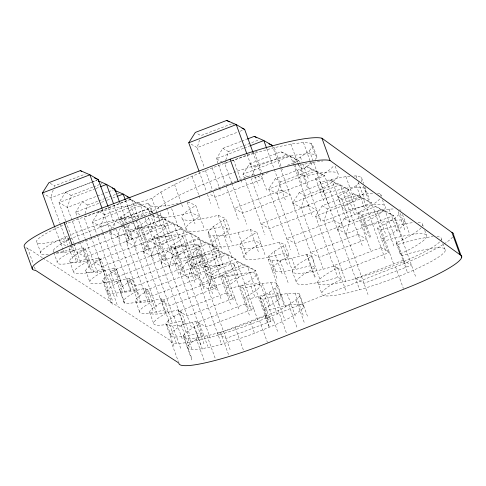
<?xml version="1.0" encoding="UTF-8"?>
<svg xmlns="http://www.w3.org/2000/svg" width="486" height="486" viewBox="0 0 486 486"><rect width="100%" height="100%" fill="white"/><g stroke="black" fill="none" stroke-linecap="round" stroke-linejoin="round"><path stroke-width="0.36" stroke-dasharray="2.43 1.82" d="M276.2 281.437L268.138 259.166L268.855 256.049L274.049 251.475L285.185 244.841L289.213 255.97L278.077 262.604L272.883 267.179L272.166 270.295L275.975 271.747L284.055 271.437L295.853 269.378L311.01 265.581L315.663 267.634L315.195 267.859A69.298 10.121 -19.9 0 0 329.034 279.875L337.77 277.378L341.688 279.104A65.75 9.605 -19.9 0 0 345.862 293.246A65.75 9.605 -19.9 0 0 438.457 257.149A65.75 9.605 -19.9 0 0 402.129 255.545L400.154 253.965L396.126 242.842L403.738 239.185A69.298 10.121 -19.9 0 0 422.17 226.464M400.154 253.965L407.766 250.308A69.298 10.121 -19.9 0 0 393.927 238.292L384.068 241.111L381.443 239.015L389.79 234.799L399.109 229.082L404.303 224.508L405.02 221.391L401.211 219.939L393.131 220.249L381.334 222.309L365.539 226.294L362.307 223.712L372.726 218.153A75.287 10.996 -19.9 0 0 355.272 208.057L345.868 210.572L341.962 207.449L350.357 203.093L360.357 196.678L365.484 191.654L365.399 188.361C351.779 184.844 337.691 190.561 324.369 193.392L319.581 189.564L323.548 187.487A81.071 11.84 -19.9 0 0 307.687 175.495L303.392 176.618L297.651 172.032L304.497 168.247L313.427 161.868L317.461 173.016M53.193 190.069L50.787 197.845L60.021 223.347M54.068 187.244L54.505 185.834L85.19 174.097M92.723 187.171L71.102 195.439L67.39 207.449L89.375 268.187M85.141 213.554L87.759 205.074L98.221 201.07M150.089 213.536L148.291 208.579L135.861 202.741L104.478 214.745L100.76 226.755L102.558 231.713M120.23 228.025L117.606 236.5L139.591 297.238M156.425 306.976L134.44 246.244L138.152 234.228L169.541 222.23L181.971 228.068L203.956 288.799M221.021 298.677L199.035 237.94L186.606 232.101L155.222 244.106L151.504 256.116L173.49 316.854M199.558 139.871L197.158 147.641L204.339 167.482M238.857 308.993L216.871 248.255L204.436 242.423L173.052 254.421L169.341 266.431L191.326 327.169M257.768 319.934L235.777 259.196L223.347 253.358L191.964 265.362L188.252 277.372L210.238 338.11M225.583 160.757L224.714 163.582L231.634 182.712M225.802 160.052L228.426 151.571L243.073 145.97M277.621 331.422L255.636 270.684L243.2 264.846L211.817 276.85L208.105 288.86L230.091 349.598M252.489 175.495L255.114 167.014L286.497 155.01L298.926 160.848L299.443 162.263M346.64 236.469L324.654 175.732L312.219 169.893L280.835 181.898L277.123 193.908L299.109 254.646M370.593 250.326L348.608 189.595L336.178 183.757L304.789 195.755L301.077 207.765L323.062 268.503M393.478 263.57L371.492 202.832L359.063 196.994L327.679 208.998L323.962 221.009L345.953 281.746M415.53 276.327L393.545 215.59L381.115 209.758L349.732 221.756L346.014 233.766L368.005 294.504M110.626 302.863L102.564 280.592L104.217 277.943L109.064 274.298L116.774 269.918L124.835 292.189M195.548 278.071L187.487 255.8L193.124 252.599L197.972 248.954L199.625 246.305L197.966 244.816L193.118 244.604L185.403 245.673L174.395 248.225L170.629 246.05L175.786 243.164A51.54 7.527 -19.9 0 0 159.341 237.994L157.567 238.492L153.795 236.305L159.663 232.897A50.842 7.43 -19.9 0 0 150.405 226.689L140.976 228.894L137.107 226.652L140.484 224.836A50.842 7.43 -19.9 0 0 148.503 216.768M92.267 181.983L96.975 180.185L65.555 192.225L58.988 202.583L65.653 221.009M161.874 264.457L139.889 203.719L92.358 221.895L100.76 226.755L148.291 208.579L139.889 203.719L130.309 199.533L98.925 211.531L92.358 221.895L114.344 282.627M110.747 229.204L115.771 221.282L147.155 209.278L153.995 212.267M148.023 302.116L126.038 241.378L132.605 231.02L163.989 219.016L173.569 223.202L181.971 228.068L93.598 261.814L101.999 266.68L149.53 248.504L141.128 243.638M212.619 293.811L190.634 233.08L143.103 251.25L151.504 256.116L199.035 237.94L190.634 233.08L181.053 228.894L149.67 240.892L143.103 251.25L165.088 311.988M241.007 141.426L222.874 148.364L216.306 158.722L225.796 184.935M230.449 304.133L208.464 243.395L160.939 261.571L169.341 266.431L216.871 248.255L208.464 243.395L198.889 239.209L167.506 251.213L160.939 261.571L182.924 322.309M249.361 315.074L227.375 254.336L179.844 272.512L188.252 277.372L235.777 259.196L227.375 254.336L217.801 250.15L186.411 262.154L179.844 272.512L201.83 333.25M287.335 165.283L298.926 160.848L290.525 155.988L280.951 151.802L249.561 163.806L242.994 174.164L244.276 177.706M269.214 326.562L247.228 265.824L199.697 284L208.105 288.86L255.636 270.684L247.228 265.824L237.654 261.638L206.271 273.636L199.697 284L221.689 344.738M338.232 231.603L316.246 170.872L268.715 189.048L277.123 193.908L324.654 175.732L316.246 170.872L306.672 166.686L275.289 178.684L268.715 189.048L290.707 249.78M362.192 245.466L340.206 184.729L292.675 202.905L301.077 207.765L348.608 189.595L340.206 184.729L330.626 180.543L299.242 192.547L292.675 202.905L314.661 263.643M385.076 258.71L363.091 197.972L315.56 216.149L323.962 221.009L371.492 202.832L363.091 197.972L353.51 193.786L322.127 205.791L315.56 216.149L337.77 277.378M407.128 271.467L385.143 210.73L337.612 228.906L346.014 233.766L393.545 215.59L385.143 210.73L375.569 206.544L344.179 218.548L337.612 228.906L359.597 289.644M173.945 346.087L165.884 323.816L168.162 320.639L174.091 316.343L181.551 312.188L189.613 334.459M267.567 319.193L259.761 297.62L269.384 292.299L275.313 288.004L277.591 284.826L276.066 282.98C265.004 281.813 254.129 285.501 243.535 288.228L240.236 286.321L242.405 285.252A56.485 8.25 -19.9 0 0 226.901 277.063L225.133 277.585L221.604 275.544L224.022 274.298A52.585 7.679 -19.9 0 0 215.468 265.866L208.13 267.75L204.302 265.532L207.826 263.643A51.54 7.527 -19.9 0 0 195.554 256.857L191.29 257.999L187.487 255.8M93.652 271.789L85.591 249.518L83.173 247.939L73.981 250.424L65.306 255.083A50.842 7.43 -19.9 0 0 78.009 261.547L87.201 259.062L89.618 260.648L86.757 262.039A50.842 7.43 -19.9 0 0 98.822 270.131L102.51 269.062L105.079 270.745L104.648 270.945A51.54 7.527 -19.9 0 0 113.183 280.537L118.007 279.183L120.801 281.048L113.092 285.428L108.244 289.067L106.592 291.721L108.25 293.204C116.834 293.951 125.273 291.375 133.516 289.316L136.688 291.381L132.058 293.86A51.54 7.527 -19.9 0 0 144.33 300.652L148.965 299.406L152.458 301.685L149.998 302.954A52.585 7.679 -19.9 0 0 158.551 311.386L164.839 309.77L168.387 312.085L167.275 312.638A56.485 8.25 -19.9 0 0 171.327 323.579L182.043 321.003L185.579 323.318L178.119 327.473L172.19 331.762L169.912 334.945L171.436 336.792C181.084 337.928 190.627 334.933 199.91 332.679L203.695 335.146L198.416 337.916L191.083 342.715L187.462 346.439L187.809 348.833C195.5 351.044 203.452 348.098 211.07 346.919C225.85 343.329 240.315 338.59 254.567 333.299C271.37 325.875 290.336 320.505 303.774 307.431L303.428 305.038C291.108 302.468 278.703 307.948 266.778 310.475L263.789 308.744L273.411 303.422L279.341 299.133L281.619 295.956L280.094 294.103C269.031 292.937 258.157 296.624 247.562 299.358L244.264 297.45L246.432 296.381A56.485 8.25 -19.9 0 0 230.929 288.192L229.161 288.708L225.632 286.667L228.049 285.422A52.585 7.679 -19.9 0 0 219.496 276.996L212.157 278.873L208.33 276.656L211.853 274.772A51.54 7.527 -19.9 0 0 199.582 267.98L195.317 269.129L191.514 266.929L197.152 263.722L202 260.083L203.652 257.428L201.994 255.946L197.146 255.733L189.431 256.802L178.423 259.354L174.656 257.173L179.814 254.287A51.54 7.527 -19.9 0 0 163.369 249.124L161.595 249.622L157.822 247.435L163.691 244.021A50.842 7.43 -19.9 0 0 154.433 237.812L145.004 240.023L141.134 237.782L144.512 235.965A50.842 7.43 -19.9 0 0 131.803 229.495L128.401 230.413L124.538 228.177L132.721 223.104M301.685 183.173L293.623 160.902L300.47 157.124L309.4 150.745L312.96 145.988L310.912 143.188L303.398 142.526L290.92 144.044L274.341 147.647L254.779 153.09L230.121 161.267M315.207 159.493L316.987 157.118L312.96 145.988M153.394 214.338L150.374 205.991L148.327 203.191L131.973 208.628L129.27 211.592L120.51 217.054L123.529 225.395M191.842 359.974L183.781 337.703L183.435 335.31L187.055 331.592L194.388 326.792L199.667 324.016L207.729 346.287M183.781 337.703C191.466 339.914 199.418 336.968 207.036 335.79C221.823 332.205 236.287 327.467 250.539 322.175C267.343 314.752 286.309 309.375 299.747 296.302L299.4 293.909C287.08 291.345 274.675 296.825 262.75 299.346L259.761 297.62M219.702 266.018L208.403 234.708L208.318 231.421L213.445 226.397L225.905 218.706L229.933 229.829L217.473 237.52L212.346 242.544L212.431 245.837C226.348 249.397 240.722 243.462 254.324 240.588L260.903 243.486L256.547 245.807A75.287 10.996 -19.9 0 0 274.001 255.909L283.381 253.4L289.213 255.97M345.996 218.597L337.934 196.326L346.33 191.964L356.329 185.549L358.893 183.04M385.477 250.156L377.415 227.885L385.763 223.669L395.082 217.953L400.276 213.384L404.303 224.508M69.449 238.978L67.925 237.982A50.842 7.43 -19.9 0 1 48.965 231.937A50.842 7.43 -19.9 0 1 127.654 206.131L151.893 198.434L160.823 192.055L174.51 184.492L192.025 176.248L212.169 167.889L229.428 161.522M203.834 227.691L195.773 205.42L187.201 210.997A81.071 11.84 -19.9 0 0 212.74 216.695L218.141 215.28L225.905 218.706M69.346 239.61L61.272 243.954A50.842 7.43 -19.9 0 0 53.253 252.021M140.721 302.529L132.66 280.258L128.031 282.731A51.54 7.527 -19.9 0 0 140.302 289.522L144.937 288.277L148.43 290.561L156.492 312.832M264.937 254.628L256.875 232.363L252.52 234.683A75.287 10.996 -19.9 0 0 269.973 244.78L279.353 242.271L285.185 244.841M366.341 234.86L358.279 212.589L368.698 207.03A75.287 10.996 -19.9 0 0 380.295 198.385M323.615 200.706L315.554 178.435L319.521 176.357A81.071 11.84 -19.9 0 0 334.034 165.173M148.43 290.561L145.97 291.831A52.585 7.679 -19.9 0 0 154.524 300.257L160.811 298.647L164.359 300.962L172.421 323.233M164.359 300.962L163.247 301.508A56.485 8.25 -19.9 0 0 167.299 312.455L178.016 309.88L181.551 312.188M85.591 249.518L82.729 250.916A50.842 7.43 -19.9 0 0 94.794 259.008L98.482 257.938L101.052 259.615L109.113 281.886M319.697 278.776L311.635 256.505L311.168 256.73A69.298 10.121 -19.9 0 0 325.006 268.746L333.742 266.249L337.661 267.98A65.75 9.605 -19.9 0 0 350.26 280.039A65.75 9.605 -19.9 0 0 440.668 240.685M101.052 259.615L100.62 259.816A51.54 7.527 -19.9 0 0 109.156 269.414L113.979 268.059L116.774 269.918M42.865 258.017L170.799 340.759A75.184 10.984 -19.9 0 0 259.567 320.742L395.592 266.966A78.805 11.512 -19.9 0 0 443.536 244.27M231.555 123.894L200.87 135.63L196.557 133.134M91.593 182.238L50.787 197.845L43.679 193.732M93.421 186.903L99.004 184.771M99.697 184.504L102.491 183.435M236.615 132.55L197.158 147.641L190.044 143.528M239.975 131.269L243.34 129.981M95.335 188.69L58.988 202.583L67.39 207.449L108.196 191.842M96.034 188.422L99.527 187.086M108.712 191.727L113.578 189.789M241.706 141.159L246.59 139.294M98.919 200.809L104.502 198.671M105.195 198.403L119.149 193.07M243.772 145.703L259.111 139.84M98.707 203.403L75.646 212.224L77.183 216.477M101.507 202.334L106.398 200.463M107.096 200.196L111.993 198.324M112.691 198.057L116.883 196.453M243.565 148.297L216.306 158.722L222.77 162.464M244.264 148.03L249.16 146.158M231.05 161.158L224.714 163.582L223.42 162.834M231.755 160.89L257.124 151.189M68.726 239.367L60.337 242.575L66.157 245.94M69.425 239.1L107.868 224.398L113.688 227.764M209.502 191.302L211.598 190.5M214.393 189.431L236.761 180.877M239.555 179.808L254.233 174.195M121.786 226.828L123.881 226.026M135.764 221.482L138.559 220.413M115.571 229.526L68.745 247.435L72.779 258.582M268.308 172.56L251.402 179.024L273.387 239.762M358.279 212.589L361.511 215.17L377.306 211.179L389.104 209.126L394.243 208.925M268.138 259.166L271.947 260.624L280.027 260.308L291.825 258.248L306.982 254.451L311.635 256.505M377.415 227.885L380.04 229.981L389.9 227.169A69.298 10.121 -19.9 0 1 413.859 222.624M102.564 280.592L104.223 282.08C112.807 282.828 121.245 280.246 129.489 278.186L132.66 280.258M165.884 323.816L167.409 325.663C177.056 326.805 186.6 323.804 195.882 321.55L199.667 324.016M120.51 217.054L124.373 219.283L127.775 218.366A50.842 7.43 -19.9 0 1 143.971 215.735M337.934 196.326L341.84 199.448L351.244 196.927A75.287 10.996 -19.9 0 1 373.685 193.24M297.067 163.66L299.364 165.495L303.659 164.365A81.071 11.84 -19.9 0 1 322.917 161M315.554 178.435L320.341 182.262L331.604 179.346L345.917 176.625L350.266 176.315M208.403 234.708C222.321 238.268 236.694 232.332 250.296 229.459L256.875 232.363M178.295 203.409L170.367 205.135L157.889 206.653L150.374 205.991M353.893 176.06L356.068 175.908L361.371 177.238L363.637 183.495M316.987 157.118L314.94 154.317L307.425 153.649L294.947 155.174L278.369 158.776L258.807 164.213L237.599 171.121L216.197 179.018L196.052 187.371L178.538 195.615L164.851 203.184L155.921 209.563L131.682 217.254A50.842 7.43 -19.9 0 0 70.063 235.066M148.327 203.191L152.355 214.314L154.402 217.12L161.917 217.783L174.395 216.258L190.98 212.655L199.801 216.549L191.229 222.12A81.071 11.84 -19.9 0 0 216.768 227.825L222.169 226.409L229.933 229.829M399.723 209.776L400.993 210.262M187.626 201.83L195.773 205.42M232.253 123.626L233.566 124.246M154.013 213.105L165.137 218.323L187.122 279.061M280.951 151.802L286.497 155.01M306.672 166.686L312.219 169.893M330.626 180.543L336.178 183.757M353.51 193.786L359.063 196.994M375.569 206.544L381.115 209.758M222.874 148.364L228.426 151.571M249.561 163.806L255.114 167.014M275.289 178.684L280.835 181.898M299.242 192.547L304.789 195.755M322.127 205.791L327.679 208.998M344.179 218.548L349.732 221.756M257.465 176.066L262.64 179.061L215.11 197.237L209.29 193.871M247.52 176.782L242.994 174.164L290.525 155.988L293.344 163.782M130.309 199.533L135.861 202.741M147.155 209.278L152.707 212.485L121.318 224.489L115.771 221.282M163.989 219.016L169.541 222.23M181.053 228.894L186.606 232.101M198.889 239.209L204.436 242.423M217.801 250.15L223.347 253.358M237.654 261.638L243.2 264.846M50.186 183.337L54.505 185.834M65.555 192.225L71.102 195.439M87.759 205.074L82.213 201.866L75.646 212.224L80.816 215.213M98.925 211.531L104.478 214.745M132.605 231.02L138.152 234.228M149.67 240.892L155.222 244.106M167.506 251.213L173.052 254.421M186.411 262.154L191.964 265.362M206.271 273.636L211.817 276.85M132.872 238.863L124.471 234.003L76.94 252.179L85.342 257.039L173.569 223.202L195.554 283.939M126.038 241.378L134.44 246.244M25.794 247.781A63.903 9.337 -19.9 0 0 27.587 248.139L42.227 257.61M293.623 160.902L296.49 163.199M396.126 242.842L398.101 244.415L406.162 266.686M441.355 239.306L441.859 240.698M442.861 243.48L445.383 250.436M422.705 224.872L423.209 226.263M424.715 230.437L426.732 235.996M402.499 214.435L409.054 232.533M398.186 211.592L405.245 231.081M395.082 217.953L403.143 240.224M389.104 209.126L397.165 231.391M380.417 194.157L381.176 196.247M382.433 199.722L384.444 205.286M385.763 223.669L393.824 245.94M377.306 211.179L385.368 233.45M395.592 266.966L403.404 288.544M364.895 186.976L369.433 199.509M380.04 229.981L388.101 252.252M361.961 181.916L361.456 180.525L361.371 177.238M363.473 186.089L369.518 202.796M356.068 175.908L357.076 178.69M358.334 182.165L364.129 198.179M356.329 185.549L364.391 207.82M362.599 214.842L370.66 237.113M361.511 215.17L369.573 237.441M345.917 176.625L353.978 198.895M346.33 191.964L354.391 214.235M335.219 166.182L337.734 173.138M341.84 199.448L349.902 221.713M331.604 179.346L339.665 201.611M310.912 143.188L314.94 154.317M309.4 150.745L313.172 161.176M320.341 182.262L328.402 204.533M303.398 142.526L311.459 164.797M300.47 157.124L301.976 161.291M302.985 164.074L308.531 179.389M299.698 162.974L320.912 221.586M337.661 267.98L345.722 290.251M299.364 165.495L307.425 187.76M290.92 144.044L297.724 162.834M297.973 163.527L298.981 166.315M293.605 164.487L312.51 216.726M274.341 147.647L281.394 167.135M281.643 167.828L282.402 169.918M272.239 145.411L294.23 206.143M317.656 282.123L321.683 293.252M306.982 254.451L314.794 276.03M306.532 254.591L314.09 275.471M266.917 149.05L274.098 168.885M274.353 169.596L285.823 201.283M254.779 153.09L261.833 172.573M262.082 173.271L262.841 175.355M291.825 258.248L295.853 269.378M252.89 152.136L266.674 190.202M283.368 245.758L291.43 268.029M292.201 271.042L296.229 282.172M299.4 293.909L307.462 316.179M299.747 296.302L303.774 307.431M279.353 242.271L287.414 264.542M247.052 154.36L254.992 176.284M255.241 176.983L258.266 185.342M295.117 293.009L303.179 315.28M296.126 300.026L304.187 322.297M280.027 260.308L288.089 282.579M274.049 251.475L282.111 273.746M287.183 293.666L295.245 315.93M244.531 178.417L264.979 234.902M288.793 304.825L296.855 327.096M271.947 260.624L275.975 271.747M268.855 256.049L276.917 278.32M233.572 159.991L240.625 179.474M240.88 180.172L241.633 182.262M277.591 284.826L285.653 307.097M276.066 282.98L284.128 305.244M275.313 288.004L279.341 299.133M276.145 295.822L284.207 318.093M270.836 282.579L278.897 304.85M250.296 229.459L258.358 251.73M278.241 310.372L286.303 332.643M231.895 183.422L246.7 224.319M269.384 292.299L277.445 314.563M262.258 283.666L270.319 305.937M226.051 185.646L238.292 219.459M255.934 274.147L259.961 285.276M262.75 299.346L270.811 321.617M238.164 232.6L246.226 254.871M260.21 297.408L268.017 318.98M212.169 167.889L219.222 187.377M219.472 188.07L220.231 190.16M240.801 247.55L244.829 258.68M265.192 316.289L269.22 327.418M250.922 286.163L254.95 297.286M223.445 219.982L231.506 242.253M205.365 170.313L212.546 190.154M212.801 190.858L219.143 208.379M259.567 320.742L267.373 342.314M218.141 215.28L226.203 237.551M243.535 288.228L251.596 310.499M223.858 235.321L231.919 257.592M234.137 264.706L238.164 275.829M199.266 171.825L206.447 191.666M207.461 194.461L210.742 203.519M240.236 286.321L248.297 308.592M250.539 322.175L254.567 333.299M213.445 226.397L221.507 248.668M192.025 176.248L198.823 195.032M199.078 195.73L200.086 198.519M213.706 236.038L221.768 258.309M225.133 277.585L233.195 299.856M208.318 231.421L216.379 253.692M221.604 275.544L229.665 297.809M235.267 327.625L243.328 349.896M187.201 202.225L195.014 223.803M208.13 267.75L216.191 290.014M199.625 246.305L207.686 268.576M197.966 244.816L206.028 267.087M204.302 265.532L212.364 287.803M197.972 248.954L206.034 271.224M174.51 184.492L182.572 206.763M193.118 244.604L201.18 266.875M182.693 219.052L186.721 230.182M193.124 252.599L201.186 274.869M220.431 332.266L228.493 354.537M191.29 257.999L199.351 280.27M182.766 236.718L186.8 247.848M185.403 245.673L193.464 267.944M171.625 208.609L178.429 227.405M160.823 192.055L168.885 214.326M175.349 247.951L179.377 259.081M207.036 335.79L215.104 358.06M174.395 248.225L182.457 270.495M165.386 226.901L169.42 238.025M157.889 206.653L159.153 210.134M160.155 212.917L165.951 228.924M170.629 246.05L178.69 268.321M151.893 198.434L159.955 220.705M178.72 274.201L156.729 213.463L165.137 218.323L117.606 236.5L109.204 231.64L131.19 292.378M195.882 321.55L203.944 343.821M194.388 326.792L202.449 349.063M153.649 215.031L154.402 217.12M192.553 322.479L200.615 344.75M152.61 215.012L156.389 225.455M195.998 337.952L204.059 360.223M150.344 214.247L170.276 269.317M157.567 238.492L165.629 260.763M148.625 218.105L152.653 229.228M153.795 236.305L161.856 258.576M187.055 331.592L191.083 342.715M178.016 309.88L186.077 332.145M188.07 338.608L192.098 349.732M181.217 324.976L189.279 347.247M183.435 335.31L191.496 357.581M138.504 218.038L131.578 198.908L84.048 217.084L90.973 236.214M139.525 220.875L153.564 259.646M174.091 316.343L182.153 338.614M140.976 228.894L149.038 251.165M131.973 208.628L136.001 219.751M136.505 221.142L140.035 230.893M137.107 226.652L145.168 248.923M172.639 326.063L180.701 348.328M127.654 206.131L132.945 220.735M133.194 221.434L135.716 228.402M125.479 200.42L132.66 220.261M133.686 223.092L145.162 254.786M160.811 298.647L168.873 320.918M168.162 320.639L176.224 342.909M167.409 325.663L171.436 336.792M170.799 340.759L178.356 361.639M119.538 202.024L136.906 250.011M124.373 219.283L125.631 222.764M126.639 225.547L132.435 241.554M121.36 217.546L129.428 239.817M123.784 226.093L128.571 239.319M144.937 288.277L152.999 310.548M113.955 204.958L121.136 224.793M121.391 225.504L128.504 245.144M149.718 312.613L153.746 323.743M108.323 207.297L115.504 227.138M116.269 229.258L120.303 240.406M129.489 278.186L137.55 300.457M135.849 301.417L139.877 312.547M102.224 208.81L111.901 235.54M126.834 278.946L130.862 290.069M102.813 232.423L122.751 287.493M113.979 268.059L122.041 290.324M116.786 281.224L124.847 303.495M120.182 291.485L124.209 302.614M109.064 274.298L117.126 296.569M109.071 282.293L117.132 304.564M91.228 236.925L106.033 277.822M98.482 257.938L106.543 280.209M104.217 277.943L112.278 300.214M104.223 282.08L112.284 304.351M77.438 217.181L85.135 238.438M85.39 239.142L97.631 272.962M83.173 247.939L91.234 270.21M85.73 270.684L89.758 281.813M65.914 221.713L73.605 242.97M73.86 243.68L80.974 263.321M72.475 246.262L78.021 261.577M67.925 237.982L75.986 260.253M60.276 224.058L67.973 245.309M69.68 261.164L73.708 272.294M54.954 227.697L62.858 249.537M63.113 250.235L64.371 253.716M53.132 250.691L53.636 252.076M53.885 252.775L57.16 261.814M37.136 242.818L41.164 253.947M27.587 248.139L33.382 264.147M34.391 266.929L35.399 269.712M452.588 237.016A78.805 11.512 -19.9 0 1 444.228 243.832M56.133 253.006A50.842 7.43 -19.9 0 0 73.981 250.424L71.952 249.105A50.842 7.43 -19.9 0 1 56.34 253.085M377.47 193.349A75.287 10.996 -19.9 0 1 381.486 196.071M418.021 222.558A69.298 10.121 -19.9 0 1 422.474 225.887M436.944 236.621A65.75 9.605 -19.9 0 1 440.984 240.193M398.101 244.415A65.75 9.605 -19.9 0 1 433.22 236.67M48.321 254.378A50.842 7.43 -19.9 0 1 68.052 235.923M281.789 190.141L234.258 208.318L242.666 213.178L290.197 195.001L281.789 190.141M157.841 253.309L110.31 271.486L118.718 276.352L166.242 258.175L157.841 253.309M308.476 205.578L260.946 223.754L269.353 228.62L316.878 210.444L308.476 205.578M174.687 263.054L127.156 281.23L135.558 286.096L183.088 267.92L174.687 263.054M191.52 272.798L143.99 290.974L152.391 295.834L199.922 277.658L191.52 272.798M334.198 220.462L286.673 238.638L295.075 243.504L342.606 225.328L334.198 220.462M208.585 282.67L161.054 300.846L169.456 305.706L216.987 287.53L208.585 282.67M358.158 234.325L310.627 252.501L319.029 257.361L366.559 239.185L358.158 234.325M226.415 292.991L178.891 311.162L187.292 316.028L234.823 297.851L226.415 292.991M381.042 247.562L333.511 265.739L341.919 270.605L389.444 252.428L381.042 247.562M245.327 303.926L197.796 322.103L206.204 326.969L253.735 308.792L245.327 303.926M403.094 260.326L355.564 278.502L363.971 283.362L411.496 265.186L403.094 260.326M265.18 315.414L217.655 333.59L226.057 338.456L273.588 320.28L265.18 315.414"/><path stroke-width="0.73" d="M54.693 226.986L42.385 192.978L48.952 182.621L80.342 170.616L89.916 174.802L98.318 179.668L108.062 206.586M199.011 171.121L188.75 142.781L195.323 132.423L226.707 120.419L236.281 124.604L244.689 129.464L252.89 152.136M267.822 319.891L268.272 319.679M42.385 192.978L89.916 174.802L101.969 208.105M188.75 142.781L236.281 124.604L246.797 153.649M100.225 186.818L106.519 184.413L114.921 189.273L119.538 202.024M247.289 139.026L254.263 136.359L263.837 140.545L272.239 145.411L268.971 143.874M117.582 196.186L123.171 194.048L130.284 198.16M249.859 145.891L263.837 140.545L266.656 148.339M32.362 269.044L24.3 246.773A63.903 9.337 -19.9 0 1 64.109 222.576L230.127 159.177A100.535 14.689 -19.9 0 1 321.951 138.212L451.944 232.472A78.805 11.512 -19.9 0 1 453.638 235.054L461.7 257.325M72.171 244.847L238.189 181.448A100.535 14.689 -19.9 0 1 330.012 160.483L460.005 254.743A78.805 11.512 -19.9 0 1 403.653 289.237L267.628 343.013A75.184 10.984 -19.9 0 1 178.86 363.03L35.648 270.41A63.903 9.337 -19.9 0 1 72.171 244.847L64.109 222.576M314.594 276.862L315.043 276.722M98.306 180.822L106.519 184.413L113.438 203.537M114.963 190.457L123.171 194.048L125.224 199.716M242.071 128.237L244.689 129.464M94.393 177.821L98.318 179.668M112.302 188.046L114.921 189.273M126.998 196.757L129.616 197.99M226.707 120.419L229.173 121.846M254.263 136.359L256.73 137.787M80.342 170.616L81.575 171.333M98.172 180.938L99.405 181.649M114.83 190.573L116.063 191.29M451.944 232.472L460.005 254.743M321.951 138.212L330.012 160.483M230.127 159.177L238.189 181.448"/></g></svg>
